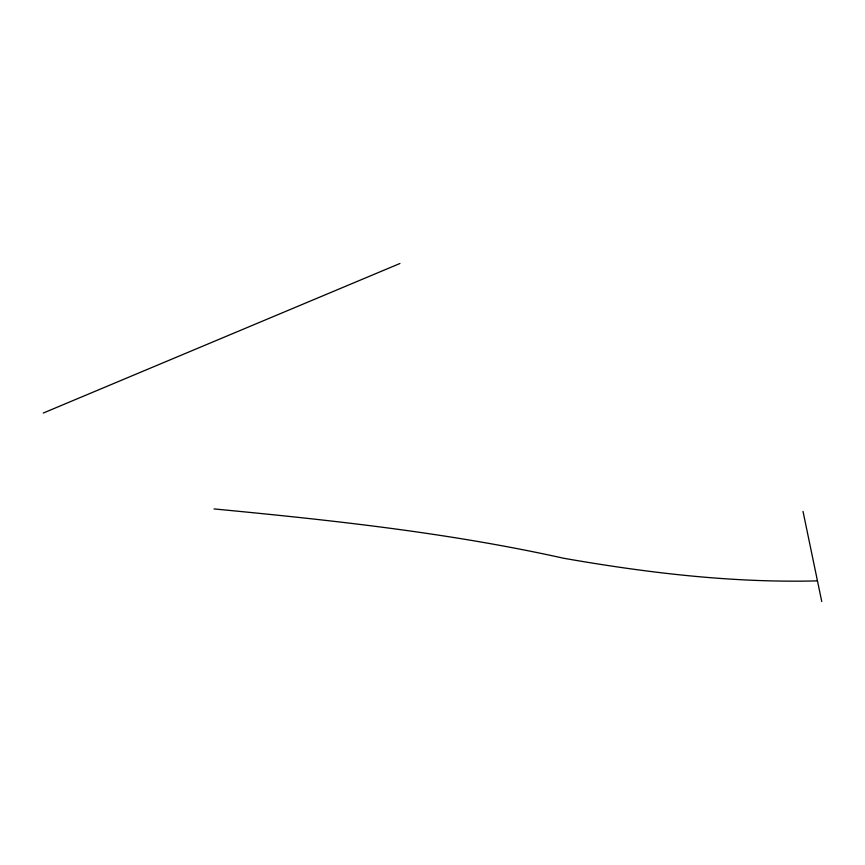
<?xml version="1.0" encoding="UTF-8"?>
<svg xmlns="http://www.w3.org/2000/svg" width="865" height="865" viewBox="0 0 865 865"><rect width="100%" height="100%" fill="white"/><g stroke="black" fill="none" stroke-linecap="round" stroke-linejoin="round"><path stroke-width="1.3" d="M43.25 413.048L399.954 263.49M817.457 580.88C732.244 583.032 647.55 572.911 563.753 558.271C448.654 532.689 331.23 520.146 214.012 508.923M803.012 511.388L821.75 601.51"/></g></svg>
